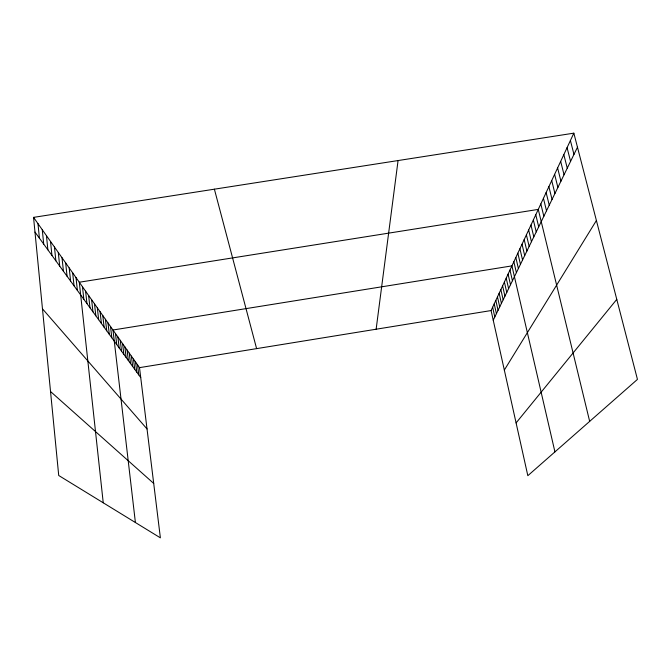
<?xml version="1.0" encoding="UTF-8"?>
<svg xmlns="http://www.w3.org/2000/svg" width="671" height="671" viewBox="0 0 671 671"><rect width="100%" height="100%" fill="white"/><g stroke="black" fill="none" stroke-linecap="round" stroke-linejoin="round"><path stroke-width="1.01" d="M376.137 329.218L398.071 160.554M573.839 133.16L637.45 379.392L527.834 475.689L491.088 310.556L573.839 133.16L33.55 217.37L58.721 475.496L160.377 537.84L139.509 367.641L33.55 217.37M493.235 320.201L577.471 147.209M504.332 370.065L596.402 220.507M516.091 422.915L616.775 299.375M139.509 367.641L491.088 310.556M50.535 391.52L153.709 483.422M42.474 308.845L147.033 428.954M34.984 232.082L140.734 377.58M214.385 189.18L256.607 348.626M570.4 140.516L573.965 154.397M567.07 147.67L570.568 161.376M563.825 154.615L567.263 168.161M560.671 161.376L564.051 174.762M557.609 167.951L560.931 181.178M554.623 174.351L557.886 187.427M551.721 180.574L554.925 193.5M548.886 186.647L552.048 199.421M546.127 192.552L549.239 205.192M543.443 198.314L546.504 210.811M540.826 203.925L543.837 216.288M589.666 421.363L538.268 209.402L79.287 282.231L103.242 502.797M535.777 214.745L538.696 226.832M533.353 219.954L536.221 231.914M530.979 225.045L533.806 236.88M528.656 230.01L531.449 241.719M526.399 234.858L529.151 246.45M524.185 239.597L526.894 251.071M522.03 244.227L524.697 255.584M519.916 248.756L522.55 259.996M517.853 253.177L520.453 264.307M515.831 257.505L518.398 268.526M513.86 261.74L516.393 272.652M554.934 451.885L511.931 265.884L112.98 330.006L135.399 522.524M509.977 270.052L512.443 280.755M508.073 274.137L510.505 284.73M506.211 278.13L508.61 288.622M504.391 282.038L506.756 292.43M502.604 285.871L504.944 296.163M500.86 289.612L503.166 299.811M499.14 293.286L501.422 303.384M497.471 296.884L499.719 306.882M495.827 300.407L498.05 310.312M494.217 303.854L496.414 313.676M492.64 307.234L494.812 316.972M137.547 364.856L138.771 374.879M135.542 362.005L136.775 372.128M133.495 359.102L134.728 369.327M131.399 356.142L132.648 366.458M129.268 353.114L130.518 363.531M127.087 350.019L128.346 360.537M124.865 346.865L126.131 357.484M122.583 343.636L123.858 354.372M120.26 340.34L121.543 351.176M117.886 336.976L119.178 347.922M115.462 333.529L116.754 344.592M110.514 326.509L111.822 337.798M107.989 322.936L109.306 334.343M105.414 319.287L106.739 330.803M102.78 315.546L104.106 327.188M100.08 311.721L101.413 323.481M97.32 307.804L98.662 319.698M94.494 303.795L95.844 315.815M91.6 299.694L92.95 311.839M88.631 295.483L89.989 307.771M85.594 291.172L86.962 303.594M82.483 286.76L83.85 299.325M76.008 277.584L77.4 290.442M72.653 272.82L74.045 285.821M69.205 267.93L70.598 281.09M65.666 262.915L67.066 276.226M62.026 257.756L63.435 271.227M58.293 252.464L59.711 266.102M54.46 247.02L55.878 260.826M50.51 241.426L51.935 255.399M46.45 235.664L47.876 249.822M42.273 229.742L43.707 244.085M37.979 223.653L39.413 238.171"/></g></svg>
